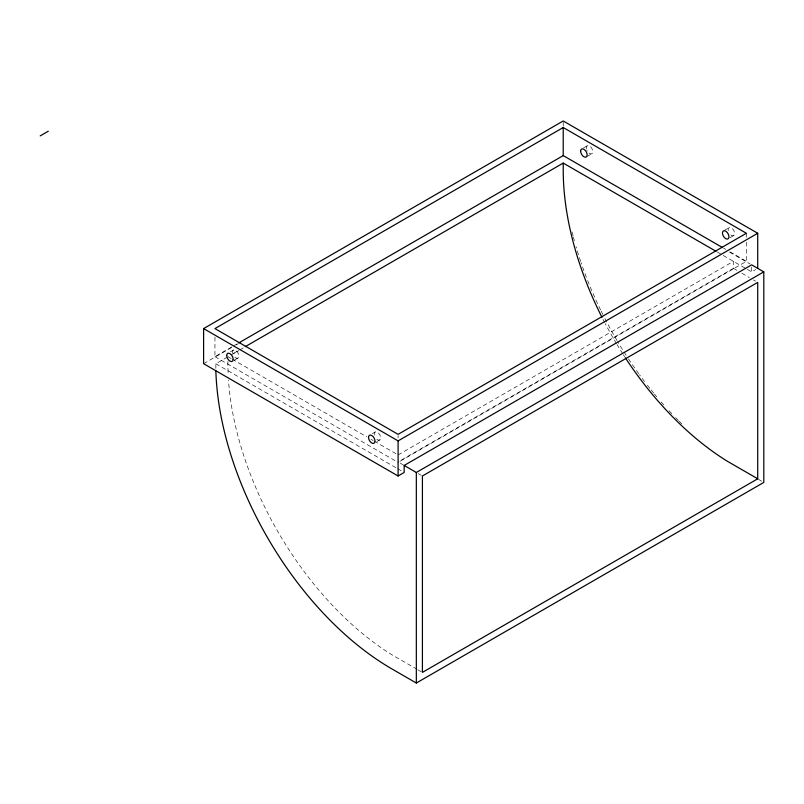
<?xml version="1.0" encoding="UTF-8"?>
<svg xmlns="http://www.w3.org/2000/svg" width="804" height="804" viewBox="0 0 804 804"><rect width="100%" height="100%" fill="white"/><g stroke="black" fill="none" stroke-linecap="round" stroke-linejoin="round"><path stroke-width="0.6" stroke-dasharray="4.02 3.01" d="M214.949 337.147L214.949 356.674L232.306 346.645M233.391 346.021L237.733 343.519M203.603 363.689L231.843 347.378M236.195 344.876L238.366 343.62M230.487 351.77L233.321 350.132M583.483 147.956L587.272 145.775M233.341 353.539L237.682 351.036M215.864 368.483L215.864 363.75L229.994 355.589M231.09 354.966L238.698 350.574M239.783 349.941L244.135 347.428M234.125 360.252L237.904 358.071M587.121 156.448L591.855 153.715M372.302 433.647L375.146 432.009M724.364 230.386L729.087 227.663M376.885 441.587L379.729 439.949M729.891 237.783L733.68 235.602M398.101 454.933L733.409 261.34L733.409 268.355L398.101 461.948M400.271 461.164L746.373 261.34L746.373 239.371M747.318 269.37L751.639 271.863L755.7 269.531M723.62 248.195L725.781 249.451M730.122 251.953L746.373 261.34M729.469 252.044L750.112 263.963M717.148 251.953L746.233 268.747M733.409 268.355L737.64 270.797M741.871 273.239L749.268 277.511M753.489 279.953L755.609 281.179M758.514 479.365L761.689 481.204M227.914 356.674L231.16 358.554M232.245 359.177L366.664 436.783M370.996 439.285L373.167 440.532M374.252 441.165L397.015 454.3M400.211 463.164L403.387 465.003M418.18 473.546L421.356 475.375M214.949 356.674L398.101 462.411M215.864 363.75L396.603 468.099M397.689 468.722L402.01 471.224M417.125 669.33L392.161 654.918A240.677 138.961 60 0 1 228.477 380.001M418.18 669.943L421.356 671.772M751.639 267.189L751.639 271.863M746.373 233.271L746.373 238.145M563.222 122.228L563.222 127.243M398.101 435.557L398.101 437.999M227.914 361.348L227.914 363.689A240.677 138.961 60 0 0 228.205 375.287M624.668 356.745A240.677 138.961 60 0 1 623.361 354.735M622.718 353.72A240.677 138.961 60 0 1 617.03 344.554M616.417 343.529A240.677 138.961 60 0 1 605.241 323.66M604.688 322.595A240.677 138.961 60 0 1 603.04 319.409M681.872 423.939A249.28 143.916 60 0 1 679.199 421.306M678.375 420.482A249.28 143.916 60 0 1 675.089 417.135M671.832 413.728A249.28 143.916 60 0 1 668.596 410.271M663.802 404.965A249.28 143.916 60 0 1 660.637 401.367M656.737 396.784A249.28 143.916 60 0 1 654.416 394M653.652 393.055A249.28 143.916 60 0 1 650.597 389.287M649.833 388.332A249.28 143.916 60 0 1 646.084 383.528M644.597 381.588A249.28 143.916 60 0 1 639.471 374.694M638.748 373.699A249.28 143.916 60 0 1 626.859 356.393M626.185 355.348A249.28 143.916 60 0 1 617.673 341.64M617.04 340.564A249.28 143.916 60 0 1 603.342 315.51M602.779 314.404A249.28 143.916 60 0 1 601.131 311.078M600.588 309.962A249.28 143.916 60 0 1 586.84 278.486M586.397 277.35A249.28 143.916 60 0 1 581.061 262.606M580.679 261.471A249.28 143.916 60 0 1 576.056 246.738M574.347 240.657A249.28 143.916 60 0 1 573.373 237.009M573.061 235.803A249.28 143.916 60 0 1 571.845 230.959M586.428 148.911A4.583 2.643 60 0 1 589.563 146.006A4.583 2.643 60 0 1 592.689 152.529A4.583 2.643 60 0 1 587.935 152.056M587.272 151.072A4.583 2.643 60 0 1 586.749 149.996M728.253 230.788A4.583 2.643 60 0 1 731.097 227.733A4.583 2.643 60 0 1 734.615 233.823A4.583 2.643 60 0 1 730.545 234.758M374.302 435.145A4.583 2.643 60 0 1 377.438 432.24A4.583 2.643 60 0 1 380.563 438.753A4.583 2.643 60 0 1 375.81 438.28M232.477 353.257A4.583 2.643 60 0 1 235.612 350.353A4.583 2.643 60 0 1 238.738 356.875A4.583 2.643 60 0 1 233.994 356.403"/><path stroke-width="1.21" d="M40.2 135.886L48.3 131.203M215.864 370.855A249.28 143.916 60 0 0 392.02 668.988L416.331 683.028L763.8 482.42L763.8 271.863L751.639 264.848L404.181 465.456L404.181 472.471L398.101 475.988L203.603 363.689L203.603 328.595L563.222 120.972L757.72 233.271L757.72 268.355M563.222 127.524L214.949 328.595L398.101 434.341L746.373 233.271L563.222 127.524L563.222 155.594L238.818 342.896M245.27 346.645L563.222 163.081L716.062 251.33M203.603 328.595L398.101 440.893L757.72 233.271M404.181 465.456L416.331 472.471L763.8 271.863M757.72 478.792L422.412 672.385L422.412 475.988L757.72 282.395L757.72 478.792L727.469 461.325A240.677 138.961 60 0 1 625.321 357.75M563.222 155.594L722.535 247.572M563.222 163.081L563.222 170.096A240.677 138.961 60 0 0 601.955 317.278M416.331 472.471L416.331 683.028M398.101 440.893L398.101 475.988M368.523 437.386A4.583 2.643 60 0 0 373.378 443.436A4.583 2.643 60 0 0 373.378 436.944A4.583 2.643 60 0 0 368.523 437.386M226.698 355.499A4.583 2.643 60 0 0 231.562 361.549A4.583 2.643 60 0 0 231.562 355.066A4.583 2.643 60 0 0 226.698 355.499M722.464 233.029A4.583 2.643 60 0 0 727.329 239.079A4.583 2.643 60 0 0 727.329 232.597A4.583 2.643 60 0 0 722.464 233.029M580.649 151.152A4.583 2.643 60 0 0 585.513 157.202A4.583 2.643 60 0 0 585.513 150.72A4.583 2.643 60 0 0 580.649 151.152"/></g></svg>
